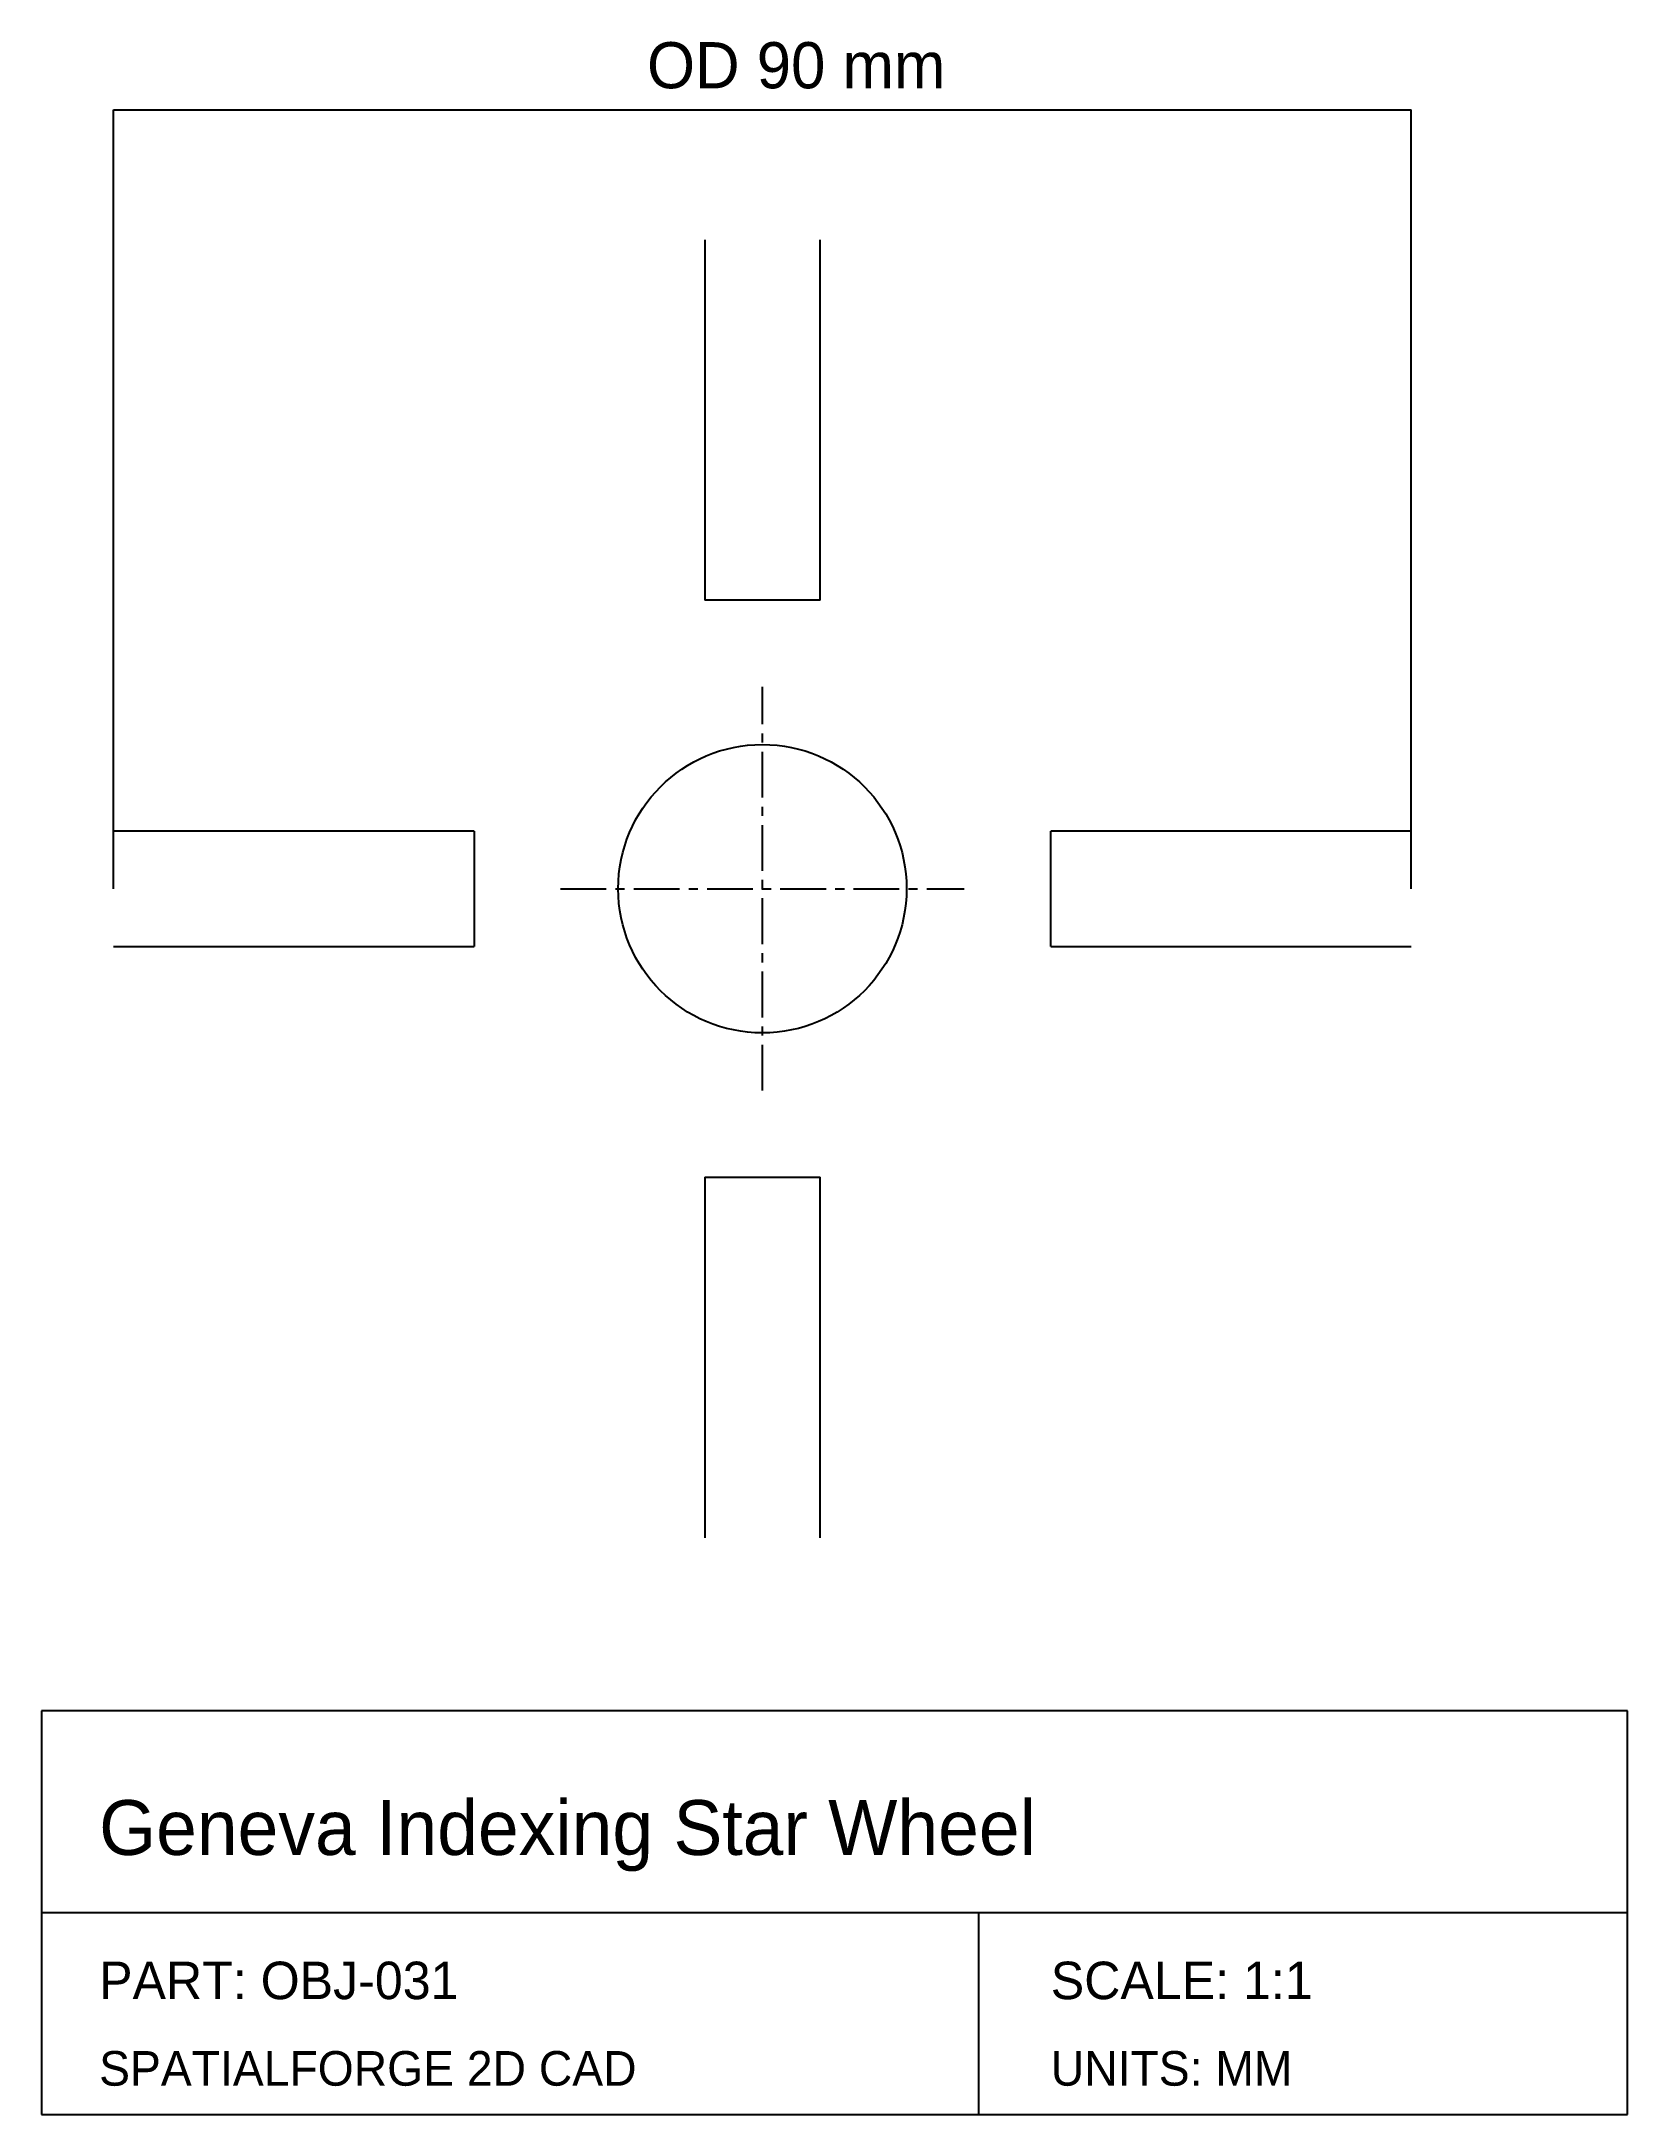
# Model space of a CAD drawing. Header units: millimetres. Extents: x 10 to 120, y -25 to 119.
import ezdxf

# ---------------------------------------------------------------- set-up
doc = ezdxf.new("R2010")
doc.units = ezdxf.units.MM
doc.linetypes.add('CENTER', pattern=[5.08, 3.175, -0.635, 0.635, -0.635])
for name, color, linetype in [('CENTER', 1, 'CENTER'), ('DIM', 3, 'CONTINUOUS'), ('TITLE', 5, 'CONTINUOUS'), ('VISIBLE', 7, 'CONTINUOUS')]:
    doc.layers.add(name, color=color, linetype=linetype)

msp = doc.modelspace()

# ---------------------------------------------------------------- linework, layer by layer
at = {"layer": 'CENTER', "linetype": 'CENTER'}
for p, q in [((60, 46), (60, 74)), ((46, 60), (74, 60))]:
    msp.add_line(p, q, dxfattribs=at)
at = {"layer": 'DIM'}
for p, q in [((15, 60), (15, 114)), ((15, 114), (105, 114)), ((105, 60), (105, 114))]:
    msp.add_line(p, q, dxfattribs=at)
at = {"layer": 'TITLE', "linetype": 'CONTINUOUS'}
for p, q in [((120, 3), (10, 3)), ((10, 3), (10, -25)), ((120, -25), (120, 3)), ((10, -25), (120, -25))]:
    msp.add_line(p, q, dxfattribs=at)
at = {"layer": 'TITLE'}
for p, q in [((10, -11), (120, -11)), ((75, -25), (75, -11))]:
    msp.add_line(p, q, dxfattribs=at)
at = {"layer": 'VISIBLE'}
for p, q in [((56, 105), (56, 80)), ((64, 80), (64, 105)), ((64, 80), (56, 80)), ((40, 64), (15, 64)), ((40, 64), (40, 56)), ((105, 64), (80, 64)), ((80, 56), (80, 64)), ((15, 56), (40, 56)), ((80, 56), (105, 56)), ((56, 40), (56, 15)), ((56, 40), (64, 40)), ((64, 15), (64, 40))]:
    msp.add_line(p, q, dxfattribs=at)
msp.add_circle((60, 60), 10, dxfattribs=at)

# ---------------------------------------------------------------- texts
at = {"layer": 'DIM'}
msp.add_text('OD 90 mm', height=3.2, dxfattribs=at).set_placement((52, 115.5))
at = {"layer": 'TITLE'}
for s, height, p in [('Geneva Indexing Star Wheel', 3.8, (14, -7)), ('PART: OBJ-031', 2.6, (14, -17)), ('SCALE: 1:1', 2.6, (80, -17)), ('SPATIALFORGE 2D CAD', 2.4, (14, -23)), ('UNITS: MM', 2.4, (80, -23))]:
    msp.add_text(s, height=height, dxfattribs=at).set_placement(p)

doc.saveas('drawing.dxf')
